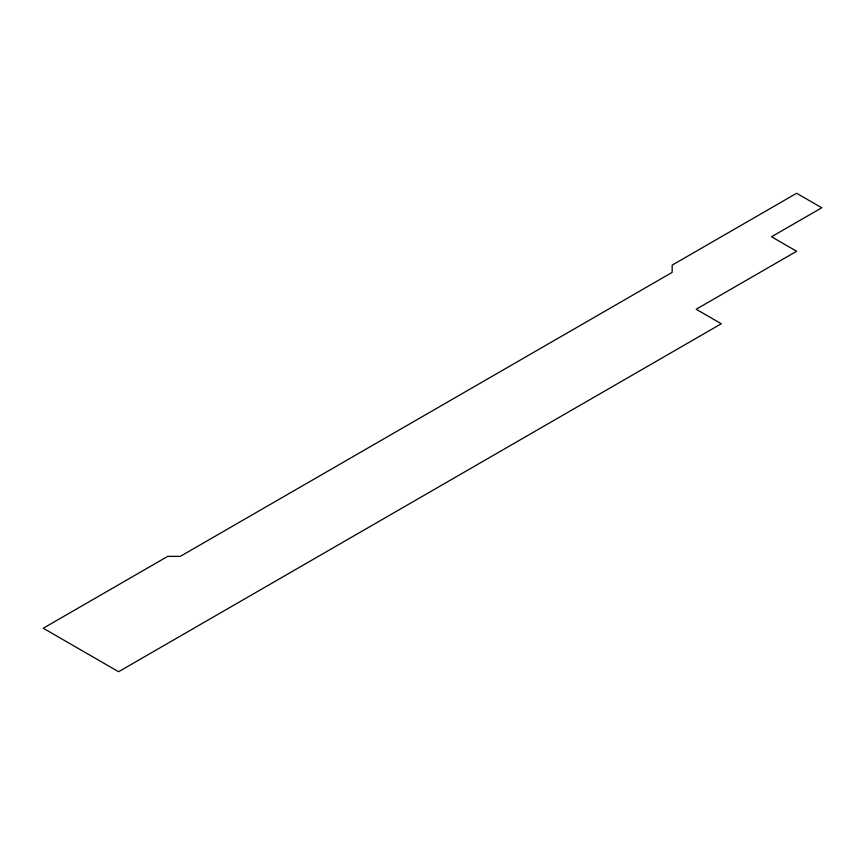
<?xml version="1.0" encoding="UTF-8"?>
<svg xmlns="http://www.w3.org/2000/svg" width="865" height="865" viewBox="0 0 865 865"><rect width="100%" height="100%" fill="white"/><g stroke="black" fill="none" stroke-linecap="round" stroke-linejoin="round"><path stroke-width="1.3" d="M167.734 556.368L43.25 628.239L118.592 671.727L721.302 323.759L696.184 309.259L796.633 251.261L771.526 236.761L821.75 207.773L796.633 193.273L672.159 265.144L672.159 272.389L180.288 556.368L167.734 556.368"/></g></svg>
